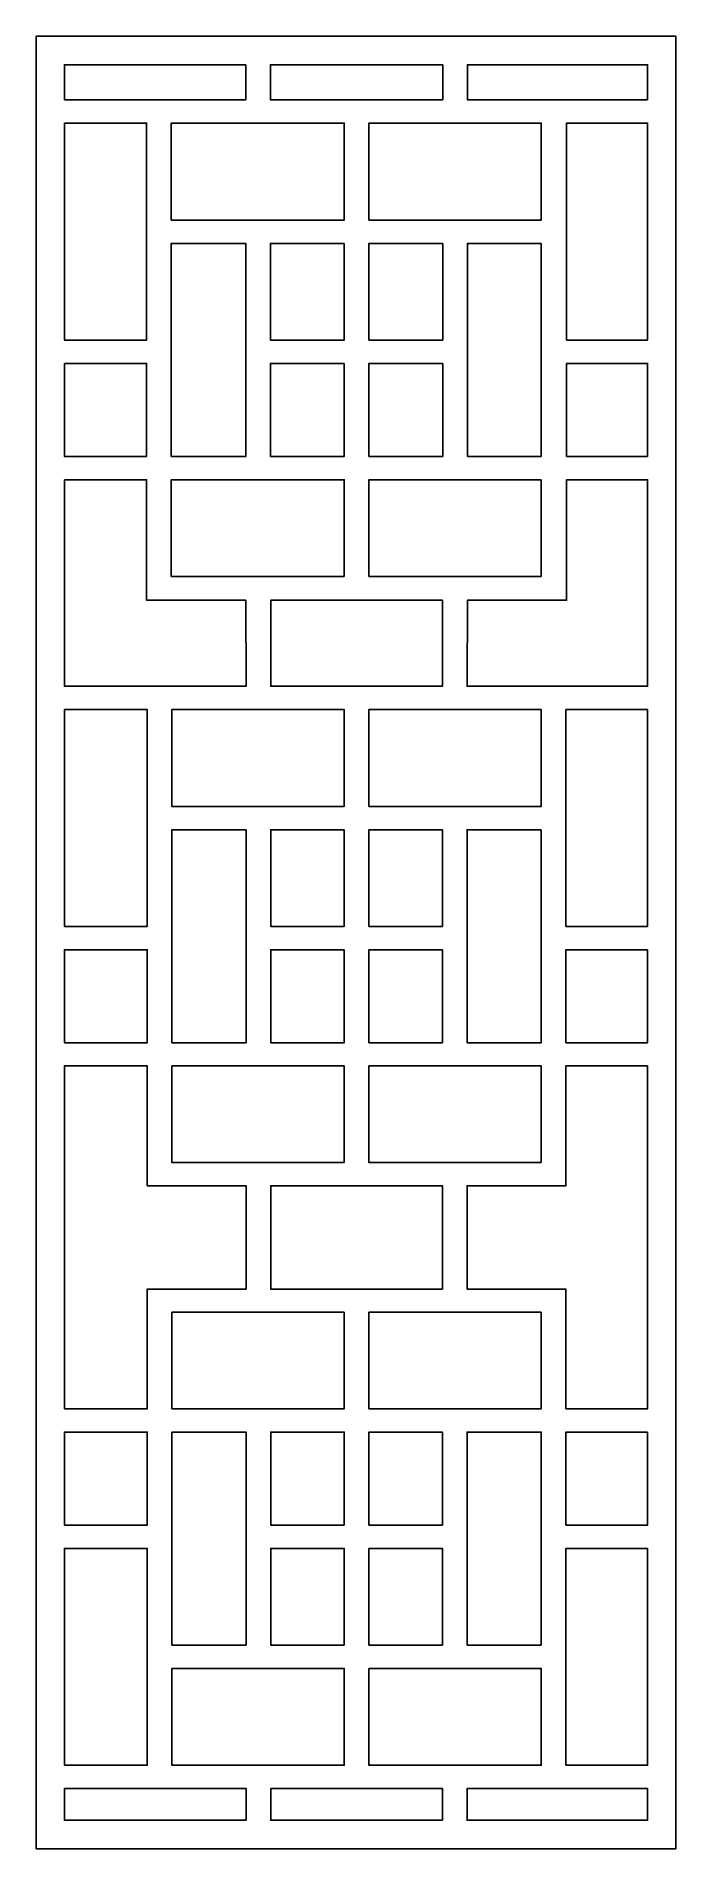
# Model space of a CAD drawing. Header units: centimetres. Extents: x -1.53 to 1.53, y -4.33 to 4.33.
import ezdxf

# ---------------------------------------------------------------- set-up
doc = ezdxf.new("R2010")
doc.units = ezdxf.units.CM
doc.header["$MEASUREMENT"] = 0
doc.layers.add('Layer 1', color=7, linetype='Continuous')

msp = doc.modelspace()

# ---------------------------------------------------------------- linework, layer by layer
at = {"layer": 'Layer 1', "color": 242}
for points, knots in [([(-1.52869, 4.33143), (-1.52869, 4.33143), (1.5287, 4.33143), (1.5287, 4.33143), (1.5287, 4.33143), (1.5287, 4.33143), (1.5287, 4.28514), (1.5287, 4.28514), (1.5287, 4.28514), (1.5287, 4.28514), (1.5287, -4.24623), (1.5287, -4.24623), (1.5287, -4.24623), (1.5287, -4.24623), (1.5287, -4.33142), (1.5287, -4.33142), (1.5287, -4.33142), (1.5287, -4.33142), (-1.52869, -4.33142), (-1.52869, -4.33142), (-1.52869, -4.33142), (-1.52869, -4.33142), (-1.52869, -4.24623), (-1.52869, -4.24623), (-1.52869, -4.24623), (-1.52869, -4.24623), (-1.52869, 4.28514), (-1.52869, 4.28514), (-1.52869, 4.28514), (-1.52869, 4.28514), (-1.52869, 4.33143), (-1.52869, 4.33143)], [0, 0, 0, 0, 0.1111111, 0.1111111, 0.1111111, 0.1111111, 0.2222222, 0.2222222, 0.2222222, 0.2222222, 0.3333333, 0.3333333, 0.3333333, 0.3333333, 0.4444444, 0.4444444, 0.4444444, 0.4444444, 0.5555556, 0.5555556, 0.5555556, 0.5555556, 0.6666667, 0.6666667, 0.6666667, 0.6666667, 0.7777778, 0.7777778, 0.7777778, 0.7777778, 1, 1, 1, 1]), ([(-0.52739, 4.19498), (-0.52739, 4.19498), (-0.52739, 4.02775), (-0.52739, 4.02775), (-0.52739, 4.02775), (-0.52739, 4.02775), (-1.39375, 4.02775), (-1.39375, 4.02775), (-1.39375, 4.02775), (-1.39375, 4.02775), (-1.39375, 4.19498), (-1.39375, 4.19498), (-1.39375, 4.19498), (-1.39375, 4.19498), (-0.52739, 4.19498), (-0.52739, 4.19498)], [0, 0, 0, 0, 0.2, 0.2, 0.2, 0.2, 0.4, 0.4, 0.4, 0.4, 0.6, 0.6, 0.6, 0.6, 1, 1, 1, 1]), ([(0.41451, 4.19498), (0.41451, 4.19498), (0.41451, 4.02775), (0.41451, 4.02775), (0.41451, 4.02775), (0.41451, 4.02775), (-0.40918, 4.02775), (-0.40918, 4.02775), (-0.40918, 4.02775), (-0.40918, 4.02775), (-0.40918, 4.19498), (-0.40918, 4.19498), (-0.40918, 4.19498), (-0.40918, 4.19498), (0.41451, 4.19498), (0.41451, 4.19498)], [0, 0, 0, 0, 0.2, 0.2, 0.2, 0.2, 0.4, 0.4, 0.4, 0.4, 0.6, 0.6, 0.6, 0.6, 1, 1, 1, 1]), ([(1.39376, 4.02775), (1.39376, 4.02775), (0.53272, 4.02775), (0.53272, 4.02775), (0.53272, 4.02775), (0.53272, 4.02775), (0.53272, 4.19498), (0.53272, 4.19498), (0.53272, 4.19498), (0.53272, 4.19498), (1.39376, 4.19498), (1.39376, 4.19498), (1.39376, 4.19498), (1.39376, 4.19498), (1.39376, 4.02775), (1.39376, 4.02775)], [0, 0, 0, 0, 0.2, 0.2, 0.2, 0.2, 0.4, 0.4, 0.4, 0.4, 0.6, 0.6, 0.6, 0.6, 1, 1, 1, 1]), ([(-1.39375, 3.91633), (-1.39375, 3.91633), (-1.00107, 3.91633), (-1.00107, 3.91633), (-1.00107, 3.91633), (-1.00107, 3.91633), (-1.00107, 2.87887), (-1.00107, 2.87887), (-1.00107, 2.87887), (-1.00107, 2.87887), (-1.39375, 2.87887), (-1.39375, 2.87887), (-1.39375, 2.87887), (-1.39375, 2.87887), (-1.39375, 3.91633), (-1.39375, 3.91633)], [0, 0, 0, 0, 0.2, 0.2, 0.2, 0.2, 0.4, 0.4, 0.4, 0.4, 0.6, 0.6, 0.6, 0.6, 1, 1, 1, 1]), ([(-0.88286, 3.453), (-0.88286, 3.453), (-0.05644, 3.453), (-0.05644, 3.453), (-0.05644, 3.453), (-0.05644, 3.453), (-0.05644, 3.91633), (-0.05644, 3.91633), (-0.05644, 3.91633), (-0.05644, 3.91633), (-0.88286, 3.91633), (-0.88286, 3.91633), (-0.88286, 3.91633), (-0.88286, 3.91633), (-0.88286, 3.453), (-0.88286, 3.453)], [0, 0, 0, 0, 0.2, 0.2, 0.2, 0.2, 0.4, 0.4, 0.4, 0.4, 0.6, 0.6, 0.6, 0.6, 1, 1, 1, 1]), ([(0.06175, 3.453), (0.06175, 3.453), (0.88592, 3.453), (0.88592, 3.453), (0.88592, 3.453), (0.88592, 3.453), (0.88592, 3.91633), (0.88592, 3.91633), (0.88592, 3.91633), (0.88592, 3.91633), (0.06175, 3.91633), (0.06175, 3.91633), (0.06175, 3.91633), (0.06175, 3.91633), (0.06175, 3.453), (0.06175, 3.453)], [0, 0, 0, 0, 0.2, 0.2, 0.2, 0.2, 0.4, 0.4, 0.4, 0.4, 0.6, 0.6, 0.6, 0.6, 1, 1, 1, 1]), ([(1.39376, 2.87887), (1.39376, 2.87887), (1.00638, 2.87887), (1.00638, 2.87887), (1.00638, 2.87887), (1.00638, 2.87887), (1.00638, 3.91633), (1.00638, 3.91633), (1.00638, 3.91633), (1.00638, 3.91633), (1.39376, 3.91633), (1.39376, 3.91633), (1.39376, 3.91633), (1.39376, 3.91633), (1.39376, 2.87887), (1.39376, 2.87887)], [0, 0, 0, 0, 0.2, 0.2, 0.2, 0.2, 0.4, 0.4, 0.4, 0.4, 0.6, 0.6, 0.6, 0.6, 1, 1, 1, 1]), ([(-0.52739, 3.34157), (-0.52739, 3.34157), (-0.88286, 3.34157), (-0.88286, 3.34157), (-0.88286, 3.34157), (-0.88286, 3.34157), (-0.88286, 2.32299), (-0.88286, 2.32299), (-0.88286, 2.32299), (-0.88286, 2.32299), (-0.52739, 2.32299), (-0.52739, 2.32299), (-0.52739, 2.32299), (-0.52739, 2.32299), (-0.52739, 3.34157), (-0.52739, 3.34157)], [0, 0, 0, 0, 0.2, 0.2, 0.2, 0.2, 0.4, 0.4, 0.4, 0.4, 0.6, 0.6, 0.6, 0.6, 1, 1, 1, 1]), ([(-0.05644, 3.34157), (-0.05644, 3.34157), (-0.40918, 3.34157), (-0.40918, 3.34157), (-0.40918, 3.34157), (-0.40918, 3.34157), (-0.40918, 2.87887), (-0.40918, 2.87887), (-0.40918, 2.87887), (-0.40918, 2.87887), (-0.05644, 2.87887), (-0.05644, 2.87887), (-0.05644, 2.87887), (-0.05644, 2.87887), (-0.05644, 3.34157), (-0.05644, 3.34157)], [0, 0, 0, 0, 0.2, 0.2, 0.2, 0.2, 0.4, 0.4, 0.4, 0.4, 0.6, 0.6, 0.6, 0.6, 1, 1, 1, 1]), ([(0.41451, 3.34157), (0.41451, 3.34157), (0.06175, 3.34157), (0.06175, 3.34157), (0.06175, 3.34157), (0.06175, 3.34157), (0.06175, 2.87887), (0.06175, 2.87887), (0.06175, 2.87887), (0.06175, 2.87887), (0.41451, 2.87887), (0.41451, 2.87887), (0.41451, 2.87887), (0.41451, 2.87887), (0.41451, 3.34157), (0.41451, 3.34157)], [0, 0, 0, 0, 0.2, 0.2, 0.2, 0.2, 0.4, 0.4, 0.4, 0.4, 0.6, 0.6, 0.6, 0.6, 1, 1, 1, 1]), ([(0.88592, 3.34157), (0.88592, 3.34157), (0.53272, 3.34157), (0.53272, 3.34157), (0.53272, 3.34157), (0.53272, 3.34157), (0.53272, 2.32299), (0.53272, 2.32299), (0.53272, 2.32299), (0.53272, 2.32299), (0.88592, 2.32299), (0.88592, 2.32299), (0.88592, 2.32299), (0.88592, 2.32299), (0.88592, 3.34157), (0.88592, 3.34157)], [0, 0, 0, 0, 0.2, 0.2, 0.2, 0.2, 0.4, 0.4, 0.4, 0.4, 0.6, 0.6, 0.6, 0.6, 1, 1, 1, 1]), ([(-1.39375, 2.76745), (-1.39375, 2.76745), (-1.00107, 2.76745), (-1.00107, 2.76745), (-1.00107, 2.76745), (-1.00107, 2.76745), (-1.00107, 2.32299), (-1.00107, 2.32299), (-1.00107, 2.32299), (-1.00107, 2.32299), (-1.39375, 2.32299), (-1.39375, 2.32299), (-1.39375, 2.32299), (-1.39375, 2.32299), (-1.39375, 2.76745), (-1.39375, 2.76745)], [0, 0, 0, 0, 0.2, 0.2, 0.2, 0.2, 0.4, 0.4, 0.4, 0.4, 0.6, 0.6, 0.6, 0.6, 1, 1, 1, 1]), ([(-0.05644, 2.76745), (-0.05644, 2.76745), (-0.40918, 2.76745), (-0.40918, 2.76745), (-0.40918, 2.76745), (-0.40918, 2.76745), (-0.40918, 2.32299), (-0.40918, 2.32299), (-0.40918, 2.32299), (-0.40918, 2.32299), (-0.05644, 2.32299), (-0.05644, 2.32299), (-0.05644, 2.32299), (-0.05644, 2.32299), (-0.05644, 2.76745), (-0.05644, 2.76745)], [0, 0, 0, 0, 0.2, 0.2, 0.2, 0.2, 0.4, 0.4, 0.4, 0.4, 0.6, 0.6, 0.6, 0.6, 1, 1, 1, 1]), ([(0.41451, 2.76745), (0.41451, 2.76745), (0.06175, 2.76745), (0.06175, 2.76745), (0.06175, 2.76745), (0.06175, 2.76745), (0.06175, 2.32299), (0.06175, 2.32299), (0.06175, 2.32299), (0.06175, 2.32299), (0.41451, 2.32299), (0.41451, 2.32299), (0.41451, 2.32299), (0.41451, 2.32299), (0.41451, 2.76745), (0.41451, 2.76745)], [0, 0, 0, 0, 0.2, 0.2, 0.2, 0.2, 0.4, 0.4, 0.4, 0.4, 0.6, 0.6, 0.6, 0.6, 1, 1, 1, 1]), ([(1.39376, 2.32299), (1.39376, 2.32299), (1.00638, 2.32299), (1.00638, 2.32299), (1.00638, 2.32299), (1.00638, 2.32299), (1.00638, 2.76745), (1.00638, 2.76745), (1.00638, 2.76745), (1.00638, 2.76745), (1.39376, 2.76745), (1.39376, 2.76745), (1.39376, 2.76745), (1.39376, 2.76745), (1.39376, 2.32299), (1.39376, 2.32299)], [0, 0, 0, 0, 0.2, 0.2, 0.2, 0.2, 0.4, 0.4, 0.4, 0.4, 0.6, 0.6, 0.6, 0.6, 1, 1, 1, 1]), ([(-1.39375, 2.21156), (-1.39375, 2.21156), (-1.00107, 2.21156), (-1.00107, 2.21156), (-1.00107, 2.21156), (-1.00107, 2.21156), (-1.00107, 1.63583), (-1.00107, 1.63583), (-1.00107, 1.63583), (-0.84906, 1.63583), (-0.68399, 1.63583), (-0.52739, 1.63583), (-0.52739, 1.63583), (-0.52739, 1.63583), (-0.52739, 1.43279), (-0.52739, 1.43279), (-0.52739, 1.43279), (-0.52739, 1.43279), (-0.52581, 1.43279), (-0.52581, 1.43279), (-0.52581, 1.43279), (-0.52581, 1.43279), (-0.52581, 1.22493), (-0.52581, 1.22493), (-0.52581, 1.22493), (-0.52581, 1.22493), (-1.39375, 1.22493), (-1.39375, 1.22493), (-1.39375, 1.22493), (-1.39375, 1.22493), (-1.39375, 2.21156), (-1.39375, 2.21156)], [0, 0, 0, 0, 0.1111111, 0.1111111, 0.1111111, 0.1111111, 0.2222222, 0.2222222, 0.2222222, 0.2222222, 0.3333333, 0.3333333, 0.3333333, 0.3333333, 0.4444444, 0.4444444, 0.4444444, 0.4444444, 0.5555556, 0.5555556, 0.5555556, 0.5555556, 0.6666667, 0.6666667, 0.6666667, 0.6666667, 0.7777778, 0.7777778, 0.7777778, 0.7777778, 1, 1, 1, 1]), ([(-0.05644, 1.74995), (-0.05644, 1.74995), (-0.05644, 2.21156), (-0.05644, 2.21156), (-0.05644, 2.21156), (-0.05644, 2.21156), (-0.88286, 2.21156), (-0.88286, 2.21156), (-0.88286, 2.21156), (-0.88286, 2.21156), (-0.88286, 1.74995), (-0.88286, 1.74995), (-0.88286, 1.74995), (-0.88286, 1.74995), (-0.05644, 1.74995), (-0.05644, 1.74995)], [0, 0, 0, 0, 0.2, 0.2, 0.2, 0.2, 0.4, 0.4, 0.4, 0.4, 0.6, 0.6, 0.6, 0.6, 1, 1, 1, 1]), ([(0.88592, 2.21156), (0.88592, 2.21156), (0.06175, 2.21156), (0.06175, 2.21156), (0.06175, 2.21156), (0.06175, 2.21156), (0.06175, 1.74995), (0.06175, 1.74995), (0.06175, 1.74995), (0.06175, 1.74995), (0.88592, 1.74995), (0.88592, 1.74995), (0.88592, 1.74995), (0.88592, 1.74995), (0.88592, 2.21156), (0.88592, 2.21156)], [0, 0, 0, 0, 0.2, 0.2, 0.2, 0.2, 0.4, 0.4, 0.4, 0.4, 0.6, 0.6, 0.6, 0.6, 1, 1, 1, 1]), ([(0.53113, 1.43279), (0.53113, 1.43279), (0.53272, 1.43279), (0.53272, 1.43279), (0.53272, 1.43279), (0.53272, 1.43279), (0.53272, 1.63583), (0.53272, 1.63583), (0.53272, 1.63583), (0.68985, 1.63583), (0.85373, 1.63583), (1.00638, 1.63583), (1.00638, 1.63583), (1.00638, 1.63583), (1.00638, 2.21156), (1.00638, 2.21156), (1.00638, 2.21156), (1.00638, 2.21156), (1.39376, 2.21156), (1.39376, 2.21156), (1.39376, 2.21156), (1.39376, 2.21156), (1.39376, 1.22493), (1.39376, 1.22493), (1.39376, 1.22493), (1.39376, 1.22493), (0.53113, 1.22493), (0.53113, 1.22493), (0.53113, 1.22493), (0.53113, 1.22493), (0.53113, 1.43279), (0.53113, 1.43279)], [0, 0, 0, 0, 0.1111111, 0.1111111, 0.1111111, 0.1111111, 0.2222222, 0.2222222, 0.2222222, 0.2222222, 0.3333333, 0.3333333, 0.3333333, 0.3333333, 0.4444444, 0.4444444, 0.4444444, 0.4444444, 0.5555556, 0.5555556, 0.5555556, 0.5555556, 0.6666667, 0.6666667, 0.6666667, 0.6666667, 0.7777778, 0.7777778, 0.7777778, 0.7777778, 1, 1, 1, 1]), ([(0.41316, 1.63583), (0.41316, 1.63583), (-0.40785, 1.63583), (-0.40785, 1.63583), (-0.40785, 1.63583), (-0.40785, 1.63583), (-0.40785, 1.22493), (-0.40785, 1.22493), (-0.40785, 1.22493), (-0.40785, 1.22493), (0.41316, 1.22493), (0.41316, 1.22493), (0.41316, 1.22493), (0.41316, 1.22493), (0.41316, 1.63583), (0.41316, 1.63583)], [0, 0, 0, 0, 0.2, 0.2, 0.2, 0.2, 0.4, 0.4, 0.4, 0.4, 0.6, 0.6, 0.6, 0.6, 1, 1, 1, 1]), ([(-1.39375, 0.07671), (-1.39375, 0.07671), (-0.99802, 0.07671), (-0.99802, 0.07671), (-0.99802, 0.07671), (-0.99802, 0.07671), (-0.99802, 1.11354), (-0.99802, 1.11354), (-0.99802, 1.11354), (-0.99802, 1.11354), (-1.39375, 1.11354), (-1.39375, 1.11354), (-1.39375, 1.11354), (-1.39375, 1.11354), (-1.39375, 0.07671), (-1.39375, 0.07671)], [0, 0, 0, 0, 0.2, 0.2, 0.2, 0.2, 0.4, 0.4, 0.4, 0.4, 0.6, 0.6, 0.6, 0.6, 1, 1, 1, 1]), ([(-0.88005, 0.65051), (-0.88005, 0.65051), (-0.05632, 0.65051), (-0.05632, 0.65051), (-0.05632, 0.65051), (-0.05632, 0.65051), (-0.05632, 1.11354), (-0.05632, 1.11354), (-0.05632, 1.11354), (-0.05632, 1.11354), (-0.88005, 1.11354), (-0.88005, 1.11354), (-0.88005, 1.11354), (-0.88005, 1.11354), (-0.88005, 0.65051), (-0.88005, 0.65051)], [0, 0, 0, 0, 0.2, 0.2, 0.2, 0.2, 0.4, 0.4, 0.4, 0.4, 0.6, 0.6, 0.6, 0.6, 1, 1, 1, 1]), ([(0.06162, 0.65051), (0.06162, 0.65051), (0.88535, 0.65051), (0.88535, 0.65051), (0.88535, 0.65051), (0.88535, 0.65051), (0.88535, 1.11354), (0.88535, 1.11354), (0.88535, 1.11354), (0.88535, 1.11354), (0.06162, 1.11354), (0.06162, 1.11354), (0.06162, 1.11354), (0.06162, 1.11354), (0.06162, 0.65051), (0.06162, 0.65051)], [0, 0, 0, 0, 0.2, 0.2, 0.2, 0.2, 0.4, 0.4, 0.4, 0.4, 0.6, 0.6, 0.6, 0.6, 1, 1, 1, 1]), ([(1.39376, 1.11354), (1.39376, 1.11354), (1.00332, 1.11354), (1.00332, 1.11354), (1.00332, 1.11354), (1.00332, 1.11354), (1.00332, 0.07671), (1.00332, 0.07671), (1.00332, 0.07671), (1.00332, 0.07671), (1.39376, 0.07671), (1.39376, 0.07671), (1.39376, 0.07671), (1.39376, 0.07671), (1.39376, 1.11354), (1.39376, 1.11354)], [0, 0, 0, 0, 0.2, 0.2, 0.2, 0.2, 0.4, 0.4, 0.4, 0.4, 0.6, 0.6, 0.6, 0.6, 1, 1, 1, 1]), ([(-0.52581, 0.53912), (-0.52581, 0.53912), (-0.88005, 0.53912), (-0.88005, 0.53912), (-0.88005, 0.53912), (-0.88005, 0.53912), (-0.88005, -0.47882), (-0.88005, -0.47882), (-0.88005, -0.47882), (-0.88005, -0.47882), (-0.52581, -0.47882), (-0.52581, -0.47882), (-0.52581, -0.47882), (-0.52581, -0.47882), (-0.52581, 0.53912), (-0.52581, 0.53912)], [0, 0, 0, 0, 0.2, 0.2, 0.2, 0.2, 0.4, 0.4, 0.4, 0.4, 0.6, 0.6, 0.6, 0.6, 1, 1, 1, 1]), ([(-0.05632, 0.53912), (-0.05632, 0.53912), (-0.40785, 0.53912), (-0.40785, 0.53912), (-0.40785, 0.53912), (-0.40785, 0.53912), (-0.40785, 0.07671), (-0.40785, 0.07671), (-0.40785, 0.07671), (-0.40785, 0.07671), (-0.05632, 0.07671), (-0.05632, 0.07671), (-0.05632, 0.07671), (-0.05632, 0.07671), (-0.05632, 0.53912), (-0.05632, 0.53912)], [0, 0, 0, 0, 0.2, 0.2, 0.2, 0.2, 0.4, 0.4, 0.4, 0.4, 0.6, 0.6, 0.6, 0.6, 1, 1, 1, 1]), ([(0.41316, 0.53912), (0.41316, 0.53912), (0.06162, 0.53912), (0.06162, 0.53912), (0.06162, 0.53912), (0.06162, 0.53912), (0.06162, 0.07671), (0.06162, 0.07671), (0.06162, 0.07671), (0.06162, 0.07671), (0.41316, 0.07671), (0.41316, 0.07671), (0.41316, 0.07671), (0.41316, 0.07671), (0.41316, 0.53912), (0.41316, 0.53912)], [0, 0, 0, 0, 0.2, 0.2, 0.2, 0.2, 0.4, 0.4, 0.4, 0.4, 0.6, 0.6, 0.6, 0.6, 1, 1, 1, 1]), ([(0.88535, 0.53912), (0.88535, 0.53912), (0.53113, 0.53912), (0.53113, 0.53912), (0.53113, 0.53912), (0.53113, 0.53912), (0.53113, -0.47882), (0.53113, -0.47882), (0.53113, -0.47882), (0.53113, -0.47882), (0.88535, -0.47882), (0.88535, -0.47882), (0.88535, -0.47882), (0.88535, -0.47882), (0.88535, 0.53912), (0.88535, 0.53912)], [0, 0, 0, 0, 0.2, 0.2, 0.2, 0.2, 0.4, 0.4, 0.4, 0.4, 0.6, 0.6, 0.6, 0.6, 1, 1, 1, 1]), ([(-1.39375, -0.47882), (-1.39375, -0.47882), (-0.99802, -0.47882), (-0.99802, -0.47882), (-0.99802, -0.47882), (-0.99802, -0.47882), (-0.99802, -0.03466), (-0.99802, -0.03466), (-0.99802, -0.03466), (-0.99802, -0.03466), (-1.39375, -0.03466), (-1.39375, -0.03466), (-1.39375, -0.03466), (-1.39375, -0.03466), (-1.39375, -0.47882), (-1.39375, -0.47882)], [0, 0, 0, 0, 0.2, 0.2, 0.2, 0.2, 0.4, 0.4, 0.4, 0.4, 0.6, 0.6, 0.6, 0.6, 1, 1, 1, 1]), ([(-0.05632, -0.03466), (-0.05632, -0.03466), (-0.40785, -0.03466), (-0.40785, -0.03466), (-0.40785, -0.03466), (-0.40785, -0.03466), (-0.40785, -0.47882), (-0.40785, -0.47882), (-0.40785, -0.47882), (-0.40785, -0.47882), (-0.05632, -0.47882), (-0.05632, -0.47882), (-0.05632, -0.47882), (-0.05632, -0.47882), (-0.05632, -0.03466), (-0.05632, -0.03466)], [0, 0, 0, 0, 0.2, 0.2, 0.2, 0.2, 0.4, 0.4, 0.4, 0.4, 0.6, 0.6, 0.6, 0.6, 1, 1, 1, 1]), ([(0.41316, -0.03466), (0.41316, -0.03466), (0.06162, -0.03466), (0.06162, -0.03466), (0.06162, -0.03466), (0.06162, -0.03466), (0.06162, -0.47882), (0.06162, -0.47882), (0.06162, -0.47882), (0.06162, -0.47882), (0.41316, -0.47882), (0.41316, -0.47882), (0.41316, -0.47882), (0.41316, -0.47882), (0.41316, -0.03466), (0.41316, -0.03466)], [0, 0, 0, 0, 0.2, 0.2, 0.2, 0.2, 0.4, 0.4, 0.4, 0.4, 0.6, 0.6, 0.6, 0.6, 1, 1, 1, 1]), ([(1.39376, -0.03466), (1.39376, -0.03466), (1.00332, -0.03466), (1.00332, -0.03466), (1.00332, -0.03466), (1.00332, -0.03466), (1.00332, -0.47882), (1.00332, -0.47882), (1.00332, -0.47882), (1.00332, -0.47882), (1.39376, -0.47882), (1.39376, -0.47882), (1.39376, -0.47882), (1.39376, -0.47882), (1.39376, -0.03466), (1.39376, -0.03466)], [0, 0, 0, 0, 0.2, 0.2, 0.2, 0.2, 0.4, 0.4, 0.4, 0.4, 0.6, 0.6, 0.6, 0.6, 1, 1, 1, 1]), ([(-1.39375, -2.22882), (-1.39375, -2.22882), (-0.99802, -2.22882), (-0.99802, -2.22882), (-0.99802, -2.22882), (-0.99802, -2.22882), (-0.99802, -1.65611), (-0.99802, -1.65611), (-0.99802, -1.65611), (-0.99802, -1.65611), (-0.92233, -1.65611), (-0.92233, -1.65611), (-0.92233, -1.65611), (-0.92233, -1.65611), (-0.88005, -1.65611), (-0.88005, -1.65611), (-0.88005, -1.65611), (-0.88005, -1.65611), (-0.52581, -1.65611), (-0.52581, -1.65611), (-0.52581, -1.65611), (-0.52581, -1.65611), (-0.52581, -1.16291), (-0.52581, -1.16291), (-0.52581, -1.16291), (-0.52581, -1.16291), (-0.88005, -1.16291), (-0.88005, -1.16291), (-0.88005, -1.16291), (-0.88005, -1.16291), (-0.92233, -1.16291), (-0.92233, -1.16291), (-0.92233, -1.16291), (-0.92233, -1.16291), (-0.99802, -1.16291), (-0.99802, -1.16291), (-0.99802, -1.16291), (-0.99802, -1.16291), (-0.99802, -0.59021), (-0.99802, -0.59021), (-0.99802, -0.59021), (-0.99802, -0.59021), (-1.39375, -0.59021), (-1.39375, -0.59021), (-1.39375, -0.59021), (-1.39375, -0.59021), (-1.39375, -2.22882), (-1.39375, -2.22882)], [0, 0, 0, 0, 0.0769231, 0.0769231, 0.0769231, 0.0769231, 0.1538462, 0.1538462, 0.1538462, 0.1538462, 0.2307692, 0.2307692, 0.2307692, 0.2307692, 0.3076923, 0.3076923, 0.3076923, 0.3076923, 0.3846154, 0.3846154, 0.3846154, 0.3846154, 0.4615385, 0.4615385, 0.4615385, 0.4615385, 0.5384615, 0.5384615, 0.5384615, 0.5384615, 0.6153846, 0.6153846, 0.6153846, 0.6153846, 0.6923077, 0.6923077, 0.6923077, 0.6923077, 0.7692308, 0.7692308, 0.7692308, 0.7692308, 0.8461538, 0.8461538, 0.8461538, 0.8461538, 1, 1, 1, 1]), ([(-0.05632, -1.05152), (-0.05632, -1.05152), (-0.05632, -0.59021), (-0.05632, -0.59021), (-0.05632, -0.59021), (-0.05632, -0.59021), (-0.88005, -0.59021), (-0.88005, -0.59021), (-0.88005, -0.59021), (-0.88005, -0.59021), (-0.88005, -1.05152), (-0.88005, -1.05152), (-0.88005, -1.05152), (-0.88005, -1.05152), (-0.05632, -1.05152), (-0.05632, -1.05152)], [0, 0, 0, 0, 0.2, 0.2, 0.2, 0.2, 0.4, 0.4, 0.4, 0.4, 0.6, 0.6, 0.6, 0.6, 1, 1, 1, 1]), ([(0.88535, -1.05152), (0.88535, -1.05152), (0.88535, -0.59021), (0.88535, -0.59021), (0.88535, -0.59021), (0.88535, -0.59021), (0.06162, -0.59021), (0.06162, -0.59021), (0.06162, -0.59021), (0.06162, -0.59021), (0.06162, -1.05152), (0.06162, -1.05152), (0.06162, -1.05152), (0.06162, -1.05152), (0.88535, -1.05152), (0.88535, -1.05152)], [0, 0, 0, 0, 0.2, 0.2, 0.2, 0.2, 0.4, 0.4, 0.4, 0.4, 0.6, 0.6, 0.6, 0.6, 1, 1, 1, 1]), ([(1.39376, -0.59021), (1.39376, -0.59021), (1.00332, -0.59021), (1.00332, -0.59021), (1.00332, -0.59021), (1.00332, -0.59021), (1.00332, -1.16291), (1.00332, -1.16291), (1.00332, -1.16291), (1.00332, -1.16291), (0.98591, -1.16291), (0.98591, -1.16291), (0.98591, -1.16291), (0.98591, -1.16291), (0.88535, -1.16291), (0.88535, -1.16291), (0.88535, -1.16291), (0.88535, -1.16291), (0.53113, -1.16291), (0.53113, -1.16291), (0.53113, -1.16291), (0.53113, -1.16291), (0.53113, -1.65611), (0.53113, -1.65611), (0.53113, -1.65611), (0.53113, -1.65611), (0.88535, -1.65611), (0.88535, -1.65611), (0.88535, -1.65611), (0.88535, -1.65611), (0.98591, -1.65611), (0.98591, -1.65611), (0.98591, -1.65611), (0.98591, -1.65611), (1.00332, -1.65611), (1.00332, -1.65611), (1.00332, -1.65611), (1.00332, -1.65611), (1.00332, -2.22882), (1.00332, -2.22882), (1.00332, -2.22882), (1.00332, -2.22882), (1.39376, -2.22882), (1.39376, -2.22882), (1.39376, -2.22882), (1.39376, -2.22882), (1.39376, -0.59021), (1.39376, -0.59021)], [0, 0, 0, 0, 0.0769231, 0.0769231, 0.0769231, 0.0769231, 0.1538462, 0.1538462, 0.1538462, 0.1538462, 0.2307692, 0.2307692, 0.2307692, 0.2307692, 0.3076923, 0.3076923, 0.3076923, 0.3076923, 0.3846154, 0.3846154, 0.3846154, 0.3846154, 0.4615385, 0.4615385, 0.4615385, 0.4615385, 0.5384615, 0.5384615, 0.5384615, 0.5384615, 0.6153846, 0.6153846, 0.6153846, 0.6153846, 0.6923077, 0.6923077, 0.6923077, 0.6923077, 0.7692308, 0.7692308, 0.7692308, 0.7692308, 0.8461538, 0.8461538, 0.8461538, 0.8461538, 1, 1, 1, 1]), ([(0.41316, -1.65611), (0.41316, -1.65611), (0.41316, -1.16291), (0.41316, -1.16291), (0.41316, -1.16291), (0.41316, -1.16291), (0.06162, -1.16291), (0.06162, -1.16291), (0.06162, -1.16291), (0.06162, -1.16291), (-0.05632, -1.16291), (-0.05632, -1.16291), (-0.05632, -1.16291), (-0.05632, -1.16291), (-0.40785, -1.16291), (-0.40785, -1.16291), (-0.40785, -1.16291), (-0.40785, -1.16291), (-0.40785, -1.65611), (-0.40785, -1.65611), (-0.40785, -1.65611), (-0.40785, -1.65611), (-0.05632, -1.65611), (-0.05632, -1.65611), (-0.05632, -1.65611), (-0.05632, -1.65611), (0.06162, -1.65611), (0.06162, -1.65611), (0.06162, -1.65611), (0.06162, -1.65611), (0.41316, -1.65611), (0.41316, -1.65611)], [0, 0, 0, 0, 0.1111111, 0.1111111, 0.1111111, 0.1111111, 0.2222222, 0.2222222, 0.2222222, 0.2222222, 0.3333333, 0.3333333, 0.3333333, 0.3333333, 0.4444444, 0.4444444, 0.4444444, 0.4444444, 0.5555556, 0.5555556, 0.5555556, 0.5555556, 0.6666667, 0.6666667, 0.6666667, 0.6666667, 0.7777778, 0.7777778, 0.7777778, 0.7777778, 1, 1, 1, 1]), ([(-0.05632, -1.7675), (-0.05632, -1.7675), (-0.05632, -2.22882), (-0.05632, -2.22882), (-0.05632, -2.22882), (-0.05632, -2.22882), (-0.88005, -2.22882), (-0.88005, -2.22882), (-0.88005, -2.22882), (-0.88005, -2.22882), (-0.88005, -1.7675), (-0.88005, -1.7675), (-0.88005, -1.7675), (-0.88005, -1.7675), (-0.05632, -1.7675), (-0.05632, -1.7675)], [0, 0, 0, 0, 0.2, 0.2, 0.2, 0.2, 0.4, 0.4, 0.4, 0.4, 0.6, 0.6, 0.6, 0.6, 1, 1, 1, 1]), ([(0.88535, -1.7675), (0.88535, -1.7675), (0.88535, -2.22882), (0.88535, -2.22882), (0.88535, -2.22882), (0.88535, -2.22882), (0.06162, -2.22882), (0.06162, -2.22882), (0.06162, -2.22882), (0.06162, -2.22882), (0.06162, -1.7675), (0.06162, -1.7675), (0.06162, -1.7675), (0.06162, -1.7675), (0.88535, -1.7675), (0.88535, -1.7675)], [0, 0, 0, 0, 0.2, 0.2, 0.2, 0.2, 0.4, 0.4, 0.4, 0.4, 0.6, 0.6, 0.6, 0.6, 1, 1, 1, 1]), ([(-1.39375, -2.78438), (-1.39375, -2.78438), (-0.99802, -2.78438), (-0.99802, -2.78438), (-0.99802, -2.78438), (-0.99802, -2.78438), (-0.99802, -2.34021), (-0.99802, -2.34021), (-0.99802, -2.34021), (-0.99802, -2.34021), (-1.39375, -2.34021), (-1.39375, -2.34021), (-1.39375, -2.34021), (-1.39375, -2.34021), (-1.39375, -2.78438), (-1.39375, -2.78438)], [0, 0, 0, 0, 0.2, 0.2, 0.2, 0.2, 0.4, 0.4, 0.4, 0.4, 0.6, 0.6, 0.6, 0.6, 1, 1, 1, 1]), ([(-0.52581, -3.35816), (-0.52581, -3.35816), (-0.88005, -3.35816), (-0.88005, -3.35816), (-0.88005, -3.35816), (-0.88005, -3.35816), (-0.88005, -2.34021), (-0.88005, -2.34021), (-0.88005, -2.34021), (-0.88005, -2.34021), (-0.52581, -2.34021), (-0.52581, -2.34021), (-0.52581, -2.34021), (-0.52581, -2.34021), (-0.52581, -3.35816), (-0.52581, -3.35816)], [0, 0, 0, 0, 0.2, 0.2, 0.2, 0.2, 0.4, 0.4, 0.4, 0.4, 0.6, 0.6, 0.6, 0.6, 1, 1, 1, 1]), ([(-0.05632, -2.78438), (-0.05632, -2.78438), (-0.40785, -2.78438), (-0.40785, -2.78438), (-0.40785, -2.78438), (-0.40785, -2.78438), (-0.40785, -2.34021), (-0.40785, -2.34021), (-0.40785, -2.34021), (-0.40785, -2.34021), (-0.05632, -2.34021), (-0.05632, -2.34021), (-0.05632, -2.34021), (-0.05632, -2.34021), (-0.05632, -2.78438), (-0.05632, -2.78438)], [0, 0, 0, 0, 0.2, 0.2, 0.2, 0.2, 0.4, 0.4, 0.4, 0.4, 0.6, 0.6, 0.6, 0.6, 1, 1, 1, 1]), ([(0.41316, -2.78438), (0.41316, -2.78438), (0.06162, -2.78438), (0.06162, -2.78438), (0.06162, -2.78438), (0.06162, -2.78438), (0.06162, -2.34021), (0.06162, -2.34021), (0.06162, -2.34021), (0.06162, -2.34021), (0.41316, -2.34021), (0.41316, -2.34021), (0.41316, -2.34021), (0.41316, -2.34021), (0.41316, -2.78438), (0.41316, -2.78438)], [0, 0, 0, 0, 0.2, 0.2, 0.2, 0.2, 0.4, 0.4, 0.4, 0.4, 0.6, 0.6, 0.6, 0.6, 1, 1, 1, 1]), ([(0.88535, -3.35816), (0.88535, -3.35816), (0.53113, -3.35816), (0.53113, -3.35816), (0.53113, -3.35816), (0.53113, -3.35816), (0.53113, -2.34021), (0.53113, -2.34021), (0.53113, -2.34021), (0.53113, -2.34021), (0.88535, -2.34021), (0.88535, -2.34021), (0.88535, -2.34021), (0.88535, -2.34021), (0.88535, -3.35816), (0.88535, -3.35816)], [0, 0, 0, 0, 0.2, 0.2, 0.2, 0.2, 0.4, 0.4, 0.4, 0.4, 0.6, 0.6, 0.6, 0.6, 1, 1, 1, 1]), ([(1.39376, -2.34021), (1.39376, -2.34021), (1.00332, -2.34021), (1.00332, -2.34021), (1.00332, -2.34021), (1.00332, -2.34021), (1.00332, -2.78438), (1.00332, -2.78438), (1.00332, -2.78438), (1.00332, -2.78438), (1.39376, -2.78438), (1.39376, -2.78438), (1.39376, -2.78438), (1.39376, -2.78438), (1.39376, -2.34021), (1.39376, -2.34021)], [0, 0, 0, 0, 0.2, 0.2, 0.2, 0.2, 0.4, 0.4, 0.4, 0.4, 0.6, 0.6, 0.6, 0.6, 1, 1, 1, 1]), ([(-1.39375, -3.93258), (-1.39375, -3.93258), (-0.99802, -3.93258), (-0.99802, -3.93258), (-0.99802, -3.93258), (-0.99802, -3.93258), (-0.99802, -2.89576), (-0.99802, -2.89576), (-0.99802, -2.89576), (-0.99802, -2.89576), (-1.39375, -2.89576), (-1.39375, -2.89576), (-1.39375, -2.89576), (-1.39375, -2.89576), (-1.39375, -3.93258), (-1.39375, -3.93258)], [0, 0, 0, 0, 0.2, 0.2, 0.2, 0.2, 0.4, 0.4, 0.4, 0.4, 0.6, 0.6, 0.6, 0.6, 1, 1, 1, 1]), ([(-0.05632, -3.35816), (-0.05632, -3.35816), (-0.40785, -3.35816), (-0.40785, -3.35816), (-0.40785, -3.35816), (-0.40785, -3.35816), (-0.40785, -2.89576), (-0.40785, -2.89576), (-0.40785, -2.89576), (-0.40785, -2.89576), (-0.05632, -2.89576), (-0.05632, -2.89576), (-0.05632, -2.89576), (-0.05632, -2.89576), (-0.05632, -3.35816), (-0.05632, -3.35816)], [0, 0, 0, 0, 0.2, 0.2, 0.2, 0.2, 0.4, 0.4, 0.4, 0.4, 0.6, 0.6, 0.6, 0.6, 1, 1, 1, 1]), ([(0.41316, -3.35816), (0.41316, -3.35816), (0.06162, -3.35816), (0.06162, -3.35816), (0.06162, -3.35816), (0.06162, -3.35816), (0.06162, -2.89576), (0.06162, -2.89576), (0.06162, -2.89576), (0.06162, -2.89576), (0.41316, -2.89576), (0.41316, -2.89576), (0.41316, -2.89576), (0.41316, -2.89576), (0.41316, -3.35816), (0.41316, -3.35816)], [0, 0, 0, 0, 0.2, 0.2, 0.2, 0.2, 0.4, 0.4, 0.4, 0.4, 0.6, 0.6, 0.6, 0.6, 1, 1, 1, 1]), ([(1.39376, -2.89576), (1.39376, -2.89576), (1.00332, -2.89576), (1.00332, -2.89576), (1.00332, -2.89576), (1.00332, -2.89576), (1.00332, -3.93258), (1.00332, -3.93258), (1.00332, -3.93258), (1.00332, -3.93258), (1.39376, -3.93258), (1.39376, -3.93258), (1.39376, -3.93258), (1.39376, -3.93258), (1.39376, -2.89576), (1.39376, -2.89576)], [0, 0, 0, 0, 0.2, 0.2, 0.2, 0.2, 0.4, 0.4, 0.4, 0.4, 0.6, 0.6, 0.6, 0.6, 1, 1, 1, 1]), ([(-0.88005, -3.46955), (-0.88005, -3.46955), (-0.05632, -3.46955), (-0.05632, -3.46955), (-0.05632, -3.46955), (-0.05632, -3.46955), (-0.05632, -3.93258), (-0.05632, -3.93258), (-0.05632, -3.93258), (-0.05632, -3.93258), (-0.88005, -3.93258), (-0.88005, -3.93258), (-0.88005, -3.93258), (-0.88005, -3.93258), (-0.88005, -3.46955), (-0.88005, -3.46955)], [0, 0, 0, 0, 0.2, 0.2, 0.2, 0.2, 0.4, 0.4, 0.4, 0.4, 0.6, 0.6, 0.6, 0.6, 1, 1, 1, 1]), ([(0.06162, -3.46955), (0.06162, -3.46955), (0.88535, -3.46955), (0.88535, -3.46955), (0.88535, -3.46955), (0.88535, -3.46955), (0.88535, -3.93258), (0.88535, -3.93258), (0.88535, -3.93258), (0.88535, -3.93258), (0.06162, -3.93258), (0.06162, -3.93258), (0.06162, -3.93258), (0.06162, -3.93258), (0.06162, -3.46955), (0.06162, -3.46955)], [0, 0, 0, 0, 0.2, 0.2, 0.2, 0.2, 0.4, 0.4, 0.4, 0.4, 0.6, 0.6, 0.6, 0.6, 1, 1, 1, 1]), ([(-0.52581, -4.19496), (-0.52581, -4.19496), (-0.52581, -4.04396), (-0.52581, -4.04396), (-0.52581, -4.04396), (-0.52581, -4.04396), (-1.39375, -4.04396), (-1.39375, -4.04396), (-1.39375, -4.04396), (-1.39375, -4.04396), (-1.39375, -4.19496), (-1.39375, -4.19496), (-1.39375, -4.19496), (-1.39375, -4.19496), (-0.52581, -4.19496), (-0.52581, -4.19496)], [0, 0, 0, 0, 0.2, 0.2, 0.2, 0.2, 0.4, 0.4, 0.4, 0.4, 0.6, 0.6, 0.6, 0.6, 1, 1, 1, 1]), ([(0.41316, -4.19496), (0.41316, -4.19496), (0.41316, -4.04396), (0.41316, -4.04396), (0.41316, -4.04396), (0.41316, -4.04396), (-0.40785, -4.04396), (-0.40785, -4.04396), (-0.40785, -4.04396), (-0.40785, -4.04396), (-0.40785, -4.19496), (-0.40785, -4.19496), (-0.40785, -4.19496), (-0.40785, -4.19496), (0.41316, -4.19496), (0.41316, -4.19496)], [0, 0, 0, 0, 0.2, 0.2, 0.2, 0.2, 0.4, 0.4, 0.4, 0.4, 0.6, 0.6, 0.6, 0.6, 1, 1, 1, 1]), ([(1.39376, -4.04396), (1.39376, -4.04396), (0.53113, -4.04396), (0.53113, -4.04396), (0.53113, -4.04396), (0.53113, -4.04396), (0.53113, -4.19496), (0.53113, -4.19496), (0.53113, -4.19496), (0.53113, -4.19496), (1.39376, -4.19496), (1.39376, -4.19496), (1.39376, -4.19496), (1.39376, -4.19496), (1.39376, -4.04396), (1.39376, -4.04396)], [0, 0, 0, 0, 0.2, 0.2, 0.2, 0.2, 0.4, 0.4, 0.4, 0.4, 0.6, 0.6, 0.6, 0.6, 1, 1, 1, 1])]:
    msp.add_open_spline(points, degree=3, knots=knots, dxfattribs=at)

doc.saveas('drawing.dxf')
